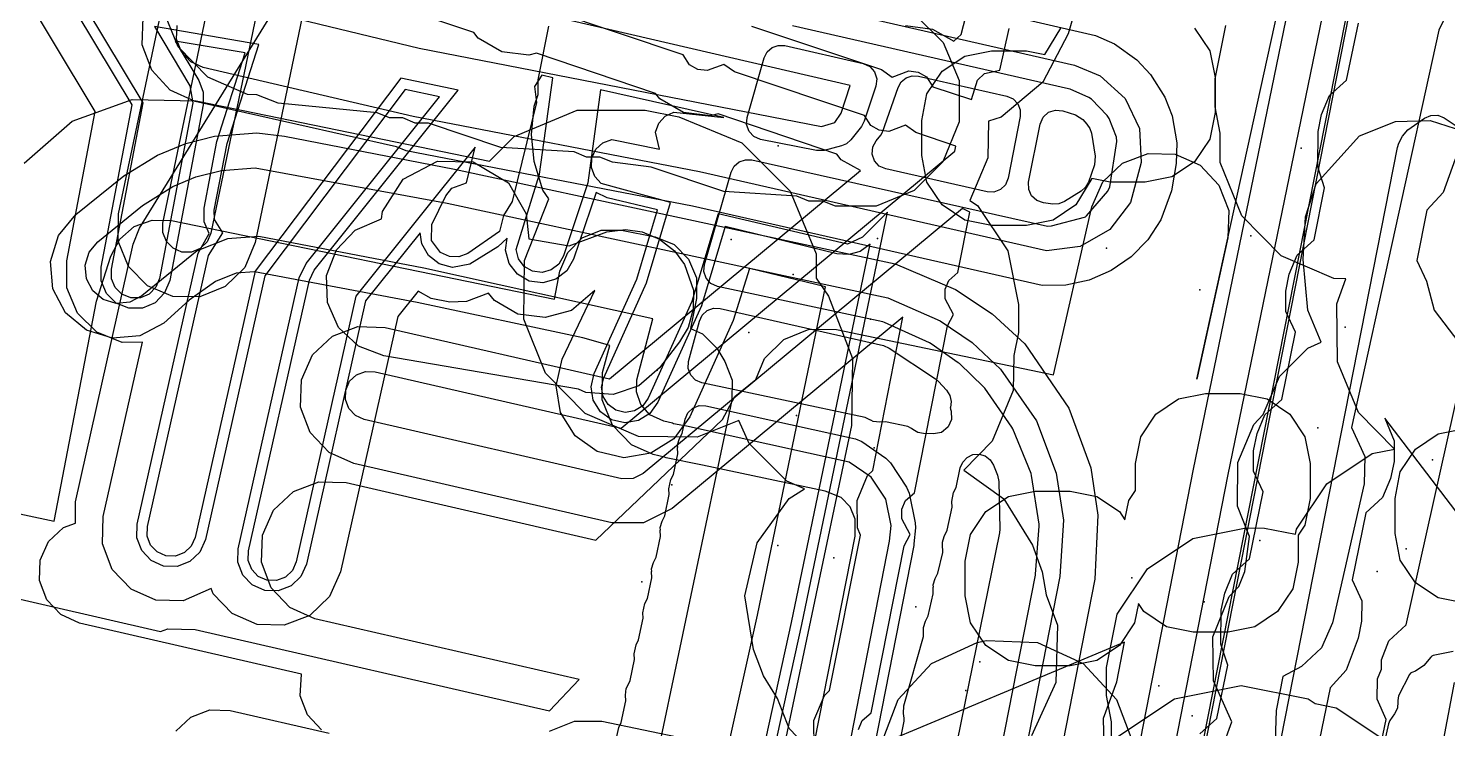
# Model space of a CAD drawing. Header units: metres. Extents: x 3158 to 3711, y 9867 to 11440.
# Drawn here: x 3332.65 to 3373.27, y 10753.62 to 10773.66 of the extents above; entities that cross this region are included whole.
import ezdxf

# ---------------------------------------------------------------- set-up
doc = ezdxf.new("R2010")
doc.units = ezdxf.units.M
for name, color, linetype in [('AI_GREENING_EXCLUSIONS', 1, 'Continuous'), ('AI_GREENING_LAWN', 82, 'Continuous'), ('AI_GREENING_REJECTED', 6, 'Continuous')]:
    doc.layers.add(name, color=color, linetype=linetype)

msp = doc.modelspace()

# ---------------------------------------------------------------- linework, layer by layer
at = {"layer": 'AI_GREENING_EXCLUSIONS'}
for points in [[(3378.66, 10815.818), (3363.198, 10737.231)], [(3367.677, 10735.514), (3371.516, 10753.877), (3371.26, 10754.459), (3371.266, 10755.044), (3371.385, 10755.325), (3371.38, 10755.588), (3371.593, 10756.133), (3372.084, 10756.592), (3377.382, 10780.301)], [(3345.667, 10777.509), (3363.2, 10773.463), (3363.743, 10773.218), (3364.379, 10772.763), (3364.772, 10772.344), (3365.178, 10771.698), (3365.386, 10771.162), (3365.52, 10770.391), (3365.505, 10769.796), (3365.368, 10769.014), (3365.061, 10768.186), (3364.69, 10767.614), (3364.214, 10767.123), (3363.647, 10766.732), (3363.017, 10766.46), (3362.35, 10766.317), (3361.666, 10766.307), (3351.664, 10768.578), (3343.47, 10770.158), (3343.184, 10770.276), (3337.426, 10771.574), (3336.715, 10771.897), (3336.183, 10772.468), (3335.909, 10773.198), (3335.936, 10773.978)], [(3340.683, 10774.921), (3339.148, 10767.54), (3338.843, 10766.822), (3338.286, 10766.275), (3337.563, 10765.983), (3336.783, 10765.99), (3336.064, 10766.294), (3335.517, 10766.851), (3335.225, 10767.575), (3335.232, 10768.355), (3336.94, 10776.452)], [(3345.417, 10776.54), (3362.599, 10772.615), (3363.331, 10772.307), (3364.042, 10771.66), (3364.453, 10770.801), (3364.505, 10769.821), (3364.193, 10768.682), (3363.601, 10767.912), (3362.753, 10767.424), (3361.791, 10767.299), (3351.859, 10769.559), (3343.665, 10771.139), (3337.654, 10772.548), (3337.299, 10772.709), (3337.033, 10772.994), (3336.896, 10773.36), (3336.909, 10773.75)], [(3353.041, 10750.055), (3354.496, 10756.658), (3356.744, 10767.484), (3356.457, 10767.28), (3356.131, 10767.189), (3355.793, 10767.213), (3352.6, 10767.993), (3351.916, 10765.719), (3350.669, 10762.96), (3350.442, 10762.642), (3350.111, 10762.436), (3349.726, 10762.372), (3349.346, 10762.46), (3349.028, 10762.687), (3348.822, 10763.019), (3348.758, 10763.404), (3348.846, 10763.784), (3350.066, 10766.481), (3350.655, 10768.468), (3349.223, 10768.818), (3348.9, 10768.968), (3348.254, 10767.059), (3348.06, 10766.721), (3347.75, 10766.483), (3347.374, 10766.381), (3346.987, 10766.432), (3346.649, 10766.627), (3346.411, 10766.936), (3346.309, 10767.313), (3346.354, 10767.657), (3346.093, 10767.411), (3345.285, 10766.913), (3344.788, 10766.82), (3344.411, 10766.923), (3344.103, 10767.162), (3343.91, 10767.501), (3343.866, 10767.811), (3342.305, 10765.862), (3340.611, 10758.331), (3340.453, 10757.974), (3340.17, 10757.705), (3339.806, 10757.565), (3339.416, 10757.575), (3339.059, 10757.733), (3338.79, 10758.015), (3338.65, 10758.38), (3338.66, 10758.77), (3340.405, 10766.526), (3340.6, 10766.931), (3344.419, 10771.702), (3343.436, 10771.911), (3339.418, 10766.582), (3337.719, 10759.029), (3337.561, 10758.672), (3337.278, 10758.403), (3336.914, 10758.263), (3336.524, 10758.273), (3336.167, 10758.431), (3335.898, 10758.714), (3335.758, 10759.078), (3335.768, 10759.468), (3337.514, 10767.231), (3337.826, 10767.792), (3337.682, 10768.131), (3337.679, 10768.521), (3338.043, 10770.429), (3338.855, 10772.963), (3336.856, 10773.303), (3337.532, 10772.176), (3337.659, 10771.837), (3337.656, 10771.475), (3336.697, 10766.452), (3336.55, 10766.09), (3336.277, 10765.812), (3335.917, 10765.66), (3335.527, 10765.657), (3335.166, 10765.803), (3334.888, 10766.077), (3334.735, 10766.437), (3334.732, 10766.827), (3335.62, 10771.475), (3332.953, 10775.926)], [(3341.043, 10753.585), (3340.641, 10754.011), (3340.434, 10754.558), (3340.468, 10755.181), (3334.118, 10756.642), (3333.584, 10756.882), (3333.182, 10757.308), (3332.975, 10757.855), (3332.992, 10758.44), (3333.232, 10758.974), (3333.658, 10759.375), (3334, 10759.505), (3334.005, 10760.111), (3335.647, 10767.485), (3335.834, 10767.947), (3340.793, 10775.989)], [(3353.273, 10749.704), (3354.789, 10756.596), (3357.246, 10768.402), (3356.523, 10767.687), (3356.1, 10767.488), (3352.394, 10768.352), (3351.643, 10765.843), (3350.395, 10763.083), (3350.237, 10762.861), (3350.005, 10762.717), (3349.735, 10762.672), (3349.469, 10762.734), (3349.247, 10762.893), (3349.103, 10763.125), (3349.058, 10763.394), (3349.12, 10763.66), (3350.347, 10766.376), (3351.032, 10768.684), (3349.046, 10769.224), (3348.862, 10769.426), (3348.768, 10769.682), (3348.78, 10769.955), (3348.895, 10770.203), (3349.097, 10770.387), (3349.353, 10770.481), (3350.714, 10770.203), (3350.601, 10770.693), (3350.694, 10770.949), (3350.878, 10771.151), (3351.126, 10771.267), (3352.556, 10771.115), (3349.026, 10771.909), (3348.662, 10769.239), (3347.97, 10767.155), (3347.834, 10766.918), (3347.617, 10766.752), (3347.354, 10766.681), (3347.083, 10766.716), (3346.846, 10766.852), (3346.68, 10767.069), (3346.609, 10767.333), (3347.284, 10769.495), (3347.659, 10772.251), (3347.351, 10772.323), (3347.142, 10772.005), (3347.199, 10771.542), (3346.503, 10768.713), (3346.251, 10768.31), (3346.133, 10767.852), (3345.23, 10767.224), (3344.974, 10767.127), (3344.701, 10767.135), (3344.452, 10767.247), (3344.194, 10767.596), (3344.199, 10768.054), (3344.603, 10768.874), (3344.771, 10769.09), (3345.193, 10769.248), (3345.442, 10770.26), (3342.028, 10765.995), (3340.318, 10758.396), (3340.208, 10758.147), (3340.01, 10757.959), (3339.755, 10757.86), (3339.482, 10757.867), (3339.232, 10757.978), (3339.044, 10758.176), (3338.946, 10758.431), (3338.953, 10758.704), (3340.698, 10766.46), (3340.834, 10766.744), (3344.957, 10771.895), (3343.311, 10772.244), (3339.139, 10766.711), (3337.426, 10759.095), (3337.315, 10758.845), (3337.117, 10758.657), (3336.863, 10758.559), (3336.59, 10758.566), (3336.34, 10758.676), (3336.152, 10758.874), (3336.053, 10759.129), (3336.06, 10759.402), (3337.807, 10767.165), (3338.215, 10767.81), (3337.976, 10768.192), (3337.974, 10768.465), (3338.338, 10770.373), (3339.247, 10773.201), (3336.261, 10773.714), (3337.274, 10772.022), (3337.362, 10771.531), (3336.402, 10766.508), (3336.3, 10766.255), (3336.108, 10766.06), (3335.857, 10765.954), (3335.583, 10765.952), (3335.33, 10766.054), (3335.136, 10766.246), (3335.029, 10766.497), (3335.027, 10766.77), (3335.936, 10771.532), (3333.211, 10776.08)], [(3339.48, 10775.519), (3337.875, 10767.805), (3337.768, 10767.554), (3337.574, 10767.362), (3337.32, 10767.26), (3337.047, 10767.262), (3336.796, 10767.369), (3336.604, 10767.564), (3336.502, 10767.817), (3336.505, 10768.09), (3338.115, 10775.833)], [(3352.261, 10751.196), (3353.517, 10756.866), (3355.463, 10766.264), (3353.288, 10766.795), (3352.827, 10765.307), (3351.58, 10762.548), (3351.126, 10761.913), (3350.464, 10761.5), (3349.694, 10761.373), (3348.934, 10761.549), (3348.299, 10762.003), (3347.886, 10762.666), (3347.759, 10763.435), (3347.935, 10764.196), (3348.868, 10766.158), (3348.194, 10765.586), (3347.44, 10765.384), (3346.666, 10765.485), (3345.99, 10765.874), (3345.826, 10766.087), (3345.19, 10765.845), (3344.717, 10765.823), (3344.183, 10765.935), (3343.808, 10766.139), (3343.23, 10765.417), (3341.587, 10758.111), (3341.27, 10757.398), (3340.705, 10756.86), (3339.977, 10756.579), (3339.197, 10756.599), (3338.483, 10756.915), (3337.945, 10757.481), (3337.888, 10757.63), (3337.084, 10757.278), (3336.304, 10757.297), (3335.591, 10757.614), (3335.053, 10758.179), (3334.773, 10758.907), (3334.792, 10759.688), (3335.915, 10764.679), (3335.34, 10764.675), (3334.616, 10764.968), (3334.06, 10765.515), (3333.756, 10766.234), (3333.75, 10767.014), (3334.566, 10771.289), (3332.096, 10775.412)], [(3373.047, 10720.147), (3363.82, 10721.301), (3363.011, 10721.499), (3362.251, 10721.827), (3361.554, 10722.276), (3360.889, 10722.899), (3360.439, 10723.481), (3360.057, 10724.203), (3359.492, 10724.763), (3359.198, 10725.48), (3359.199, 10726.254), (3366, 10761.048), (3368.913, 10775.19)], [(3373.847, 10721.116), (3373.17, 10721.14), (3363.536, 10722.382), (3362.913, 10722.611), (3362.338, 10722.94), (3361.68, 10723.511), (3361.23, 10724.093), (3360.824, 10724.943), (3360.598, 10725.039), (3360.326, 10725.315), (3360.179, 10725.673), (3360.18, 10726.06), (3366.979, 10760.846), (3369.893, 10774.994)], [(3329.878, 10757.909), (3336.436, 10756.4), (3336.647, 10756.48), (3337.427, 10756.457), (3347.564, 10754.125), (3348.419, 10755.022), (3340.851, 10756.763), (3340.14, 10757.083), (3339.605, 10757.651), (3339.328, 10758.38), (3339.351, 10759.16), (3339.671, 10759.872), (3340.239, 10760.407), (3340.968, 10760.684), (3341.748, 10760.661), (3348.892, 10759.017), (3352.52, 10762.466), (3352.875, 10763.128), (3353.469, 10763.614), (3353.722, 10764.21), (3354.279, 10764.758), (3355.004, 10765.05), (3355.785, 10765.042), (3361.994, 10763.743), (3363.086, 10768.556), (3363.403, 10769.269), (3363.97, 10769.806), (3364.698, 10770.085), (3365.478, 10770.064), (3366.191, 10769.747), (3366.728, 10769.18), (3367.007, 10768.452), (3366.986, 10767.671), (3366.098, 10763.625), (3368.514, 10774.612)], [(3338.111, 10774.495), (3343.834, 10773.1), (3355.355, 10770.852), (3355.739, 10770.971), (3355.914, 10771.233), (3356.178, 10772.026), (3345.28, 10774.572)], [(3355.14, 10753.067), (3355.138, 10753.847), (3355.435, 10754.569), (3355.579, 10754.713), (3356.466, 10759.16), (3356.379, 10759.368), (3356.377, 10760.148), (3356.674, 10760.869), (3356.818, 10761.013), (3357.68, 10765.401), (3351.077, 10759.918), (3350.262, 10759.511), (3349.351, 10759.508), (3341.969, 10761.206), (3341.258, 10761.526), (3340.722, 10762.094), (3340.445, 10762.823), (3340.469, 10763.603), (3340.789, 10764.315), (3341.357, 10764.85), (3342.086, 10765.127), (3342.866, 10765.104), (3349.283, 10763.628), (3356.465, 10769.592), (3355.916, 10769.906), (3355.792, 10770.066), (3352.391, 10771.217), (3352.174, 10771.158), (3351.399, 10771.257), (3350.722, 10771.644), (3350.598, 10771.804), (3347.197, 10772.956), (3346.98, 10772.896), (3346.205, 10772.995), (3345.528, 10773.382), (3345.404, 10773.543), (3342.003, 10774.694)], [(3362.721, 10774.57), (3362.41, 10773.505), (3361.688, 10772.121), (3360.491, 10771.119), (3360.136, 10771.007), (3360.11, 10769.955), (3359.6, 10768.735), (3359.816, 10768.59), (3360.684, 10767.293), (3360.988, 10765.762), (3360.988, 10764.956), (3360.857, 10764.297), (3360.841, 10763.295), (3360.237, 10761.85), (3359.423, 10761.015), (3360.567, 10760.193), (3361.39, 10758.867), (3361.673, 10758.112), (3361.781, 10757.449), (3362.106, 10756.583), (3362.059, 10754.94), (3361.364, 10753.412)], [(3373.385, 10774.372), (3373.025, 10773.615), (3370.524, 10762.243), (3370.905, 10761.408), (3370.884, 10760.627), (3369.98, 10756.647), (3369.662, 10755.934), (3369.096, 10755.397), (3368.554, 10755.115), (3368.363, 10754.134), (3368.326, 10752.971), (3367.989, 10752.206), (3366.453, 10744.291), (3366.416, 10743.127), (3366.079, 10742.363), (3365.241, 10738.044), (3371.768, 10736.642), (3372.345, 10736.871), (3373.126, 10736.859), (3374.111, 10736.476)], [(3358.01, 10774.084), (3358.838, 10773.256), (3359.289, 10772.169), (3359.289, 10770.994), (3358.829, 10769.849), (3358.001, 10769.021), (3356.92, 10768.572), (3355.749, 10768.572), (3355.391, 10768.716), (3354.991, 10768.719), (3354.649, 10768.862), (3352.555, 10768.993), (3350.481, 10769.69), (3349.367, 10769.836), (3349.01, 10769.982), (3348.631, 10769.982), (3348.274, 10770.128), (3346.179, 10770.259), (3344.105, 10770.956), (3343.727, 10770.956), (3343.37, 10771.103), (3342.991, 10771.103), (3342.634, 10771.249), (3339.804, 10771.526), (3339.19, 10771.761), (3338.926, 10771.775), (3337.787, 10772.266), (3336.94, 10773.132), (3336.473, 10774.283)], [(3356.414, 10753.596), (3356.518, 10753.849), (3356.777, 10754.07), (3357.717, 10758.85), (3357.892, 10759.174), (3357.653, 10759.624), (3357.653, 10759.897), (3357.757, 10760.15), (3358.016, 10760.371), (3358.956, 10765.151), (3359.131, 10765.474), (3358.892, 10765.925), (3358.892, 10766.198), (3358.996, 10766.45), (3359.255, 10766.672), (3359.596, 10768.408), (3359.387, 10768.508), (3350.247, 10760.918), (3349.961, 10760.776), (3349.642, 10760.774), (3342.261, 10762.473), (3342.012, 10762.585), (3341.824, 10762.783), (3341.727, 10763.039), (3341.736, 10763.312), (3341.848, 10763.561), (3342.046, 10763.748), (3342.302, 10763.845), (3342.575, 10763.837), (3349.619, 10762.216), (3359.173, 10770.15), (3359.198, 10770.297), (3358.053, 10770.681), (3357.754, 10770.895), (3357.277, 10770.717), (3357.006, 10770.751), (3356.769, 10770.887), (3356.583, 10771.172), (3352.859, 10772.419), (3352.56, 10772.633), (3352.083, 10772.455), (3351.812, 10772.49), (3351.575, 10772.625), (3351.389, 10772.911), (3347.665, 10774.157)], [(3357.759, 10773.745), (3358.534, 10773.646), (3359.139, 10773.3), (3359.354, 10773.486), (3359.482, 10774.005)], [(3355.565, 10752.438), (3354.43, 10753.623), (3354.092, 10754.48), (3353.69, 10755.129), (3353.408, 10755.88), (3353.156, 10757.421), (3353.512, 10758.94), (3353.512, 10758.94), (3354.423, 10760.207), (3354.862, 10760.479), (3354.358, 10760.706), (3353.278, 10761.786), (3352.989, 10762.438), (3351.797, 10761.96), (3350.116, 10761.98), (3348.592, 10762.638), (3347.458, 10763.798), (3346.834, 10765.339), (3346.854, 10767.02), (3347.547, 10768.785), (3347.379, 10769.036), (3347.127, 10769.856), (3347.053, 10770.627), (3347.127, 10771.439), (3347.248, 10771.768), (3347.248, 10772.194), (3347.552, 10773.725)], [(3353.35, 10773.73), (3357.074, 10772.484), (3357.373, 10772.27), (3357.85, 10772.448), (3358.121, 10772.413), (3358.358, 10772.278), (3358.544, 10771.992), (3359.643, 10771.625), (3359.821, 10772.187), (3360.018, 10772.376), (3360.461, 10772.472), (3360.726, 10773.666)], [(3366.03, 10773.675), (3366.464, 10773.026), (3366.616, 10772.261), (3366.616, 10771.261), (3366.464, 10770.496), (3366.03, 10769.847), (3365.381, 10769.413), (3364.616, 10769.261), (3363.616, 10769.261), (3363.089, 10769.366), (3362.634, 10768.611), (3361.985, 10768.177), (3361.22, 10768.025), (3360.22, 10768.025), (3359.455, 10768.177), (3358.806, 10768.611), (3358.372, 10769.26), (3358.22, 10770.025), (3358.22, 10771.025), (3358.372, 10771.79), (3358.806, 10772.439), (3359.455, 10772.873), (3360.22, 10773.025), (3361.22, 10773.025), (3361.747, 10772.92), (3362.202, 10773.675)], [(3363.658, 10752.972), (3363.658, 10753.815), (3363.509, 10754.565), (3363.509, 10755.367), (3363.813, 10756.897), (3364.68, 10758.195), (3365.978, 10759.062), (3367.509, 10759.367), (3368.031, 10759.362), (3368.921, 10759.185), (3368.949, 10759.327), (3369.816, 10760.625), (3371.114, 10761.492), (3371.756, 10761.62), (3370.724, 10762.672), (3370.12, 10764.117), (3370.104, 10765.778), (3370.356, 10766.493), (3370.019, 10766.509), (3368.511, 10767.156), (3367.387, 10768.3), (3366.767, 10769.822), (3366.767, 10770.665), (3366.618, 10771.415), (3366.618, 10772.217), (3366.923, 10773.748)], [(3366.186, 10753.469), (3366.669, 10753.908), (3366.981, 10755.434), (3366.785, 10756.039), (3366.793, 10757.008), (3366.893, 10757.498), (3367.12, 10758.037), (3367.603, 10758.476), (3367.991, 10760.394), (3367.718, 10760.988), (3367.719, 10761.573), (3367.819, 10762.063), (3368.044, 10762.603), (3368.527, 10763.043), (3368.916, 10764.964), (3368.642, 10765.558), (3368.644, 10766.143), (3368.743, 10766.633), (3368.969, 10767.173), (3369.452, 10767.613), (3369.753, 10769.099), (3369.555, 10769.704), (3369.569, 10770.713), (3369.668, 10771.203), (3369.894, 10771.743), (3370.376, 10772.183), (3370.722, 10773.815)], [(3332.532, 10769.81), (3333.91, 10771.006), (3335.626, 10771.629), (3337.451, 10771.594), (3345.85, 10769.867), (3346.556, 10770.574), (3348.358, 10771.322), (3350.309, 10771.324), (3351.273, 10771.133), (3353.075, 10770.387), (3354.456, 10769.009), (3355.204, 10767.207), (3355.204, 10766.51), (3355.55, 10765.997), (3356.243, 10764.213), (3356.215, 10762.299), (3353.79, 10750.772)], [(3347.564, 10753.542), (3348.287, 10753.835), (3349.068, 10753.829), (3355.032, 10752.596), (3356.312, 10759.127), (3356.32, 10759.617), (3356.176, 10759.964), (3355.914, 10760.232), (3355.459, 10760.416), (3351.945, 10761.162), (3350.91, 10761.371), (3350.857, 10761.393), (3350.533, 10761.462), (3349.914, 10761.746), (3349.369, 10762.305), (3349.079, 10763.03), (3349.089, 10763.81), (3349.293, 10764.59), (3348.524, 10764.806), (3343.779, 10765.819), (3339.127, 10766.692), (3338.602, 10766.662), (3338.007, 10766.421), (3337.255, 10765.88), (3336.531, 10765.228), (3335.841, 10764.864), (3335.064, 10764.792), (3334.318, 10765.023), (3333.718, 10765.522), (3333.354, 10766.212), (3333.282, 10766.989), (3333.513, 10767.734), (3334.011, 10768.335), (3335.389, 10769.448), (3336.344, 10770.038), (3337.157, 10770.374), (3337.976, 10770.58), (3339.19, 10770.672), (3339.979, 10770.582), (3344.849, 10769.635), (3357.459, 10766.927), (3359.187, 10766.193), (3360.237, 10765.493), (3361.168, 10764.632), (3362.433, 10762.796), (3363.059, 10761.086), (3363.265, 10759.734), (3363.173, 10757.895), (3360.427, 10743.87)], [(3366.822, 10753.053), (3367.099, 10753.809), (3366.568, 10754.988), (3366.554, 10756.246), (3367.021, 10757.399), (3367.294, 10757.69), (3367.471, 10758.113), (3367.604, 10759.121), (3367.258, 10759.984), (3367.272, 10761.241), (3367.725, 10762.325), (3367.997, 10762.616), (3368.465, 10763.698), (3369.275, 10764.508), (3369.651, 10764.68), (3369.268, 10765.594), (3369.135, 10767.048), (3369.204, 10768.27), (3369.514, 10769.217), (3370.753, 10770.59), (3371.782, 10770.997), (3372.777, 10771.024), (3373.725, 10770.723)], [(3373.489, 10769.919), (3373.143, 10768.966), (3372.683, 10768.458), (3372.392, 10767.018), (3372.666, 10766.425), (3372.89, 10765.597), (3380.392, 10755.771)], [(3355.819, 10751.412), (3357.303, 10758.984), (3357.345, 10759.434), (3357.192, 10760.183), (3356.776, 10760.813), (3356.146, 10761.247), (3351.489, 10762.274), (3351.116, 10762.349), (3351.085, 10762.363), (3350.838, 10762.417), (3350.439, 10762.601), (3350.181, 10762.893), (3350.054, 10763.263), (3350.067, 10763.603), (3350.529, 10765.347), (3343.97, 10766.801), (3339.245, 10767.703), (3338.356, 10767.641), (3337.484, 10767.296), (3335.901, 10766.005), (3335.556, 10765.823), (3335.167, 10765.787), (3334.795, 10765.902), (3334.494, 10766.152), (3334.312, 10766.497), (3334.276, 10766.885), (3334.392, 10767.258), (3334.641, 10767.558), (3335.923, 10768.598), (3336.784, 10769.14), (3337.442, 10769.416), (3338.179, 10769.601), (3339.146, 10769.672), (3344.639, 10768.657), (3357.249, 10765.95), (3358.752, 10765.292), (3359.666, 10764.672), (3360.475, 10763.911), (3361.504, 10762.426), (3362.071, 10760.936), (3362.277, 10759.584), (3362.176, 10757.973), (3359.446, 10744.063)], [(3329.271, 10760.432), (3333.394, 10759.562), (3334.606, 10765.853), (3335.013, 10767.147), (3335.27, 10767.63), (3335.684, 10767.989), (3336.199, 10768.176), (3336.746, 10768.165), (3347.707, 10765.913), (3347.866, 10766.711), (3348.089, 10767.251), (3348.503, 10767.666), (3349.043, 10767.89), (3349.629, 10767.89), (3350.592, 10767.699), (3351.133, 10767.476), (3351.547, 10767.062), (3351.771, 10766.522), (3351.772, 10765.936), (3351.6, 10765.071), (3351.947, 10764.925), (3352.358, 10764.508), (3352.59, 10764.129), (3352.798, 10763.593), (3352.79, 10763.019), (3350.365, 10751.493)], [(3378.343, 10753.51), (3371.478, 10762.502), (3371.741, 10761.855), (3371.739, 10761.27), (3371.64, 10760.78), (3371.414, 10760.24), (3370.932, 10759.8), (3370.542, 10757.876), (3370.815, 10757.282), (3370.812, 10756.696), (3370.712, 10756.206), (3370.371, 10755.294), (3369.911, 10754.786), (3369.609, 10753.307)], [(3363.445, 10753.092), (3363.42, 10753.923), (3363.806, 10754.954), (3364.027, 10756.093), (3348.967, 10749.798)], [(3357.035, 10753.098), (3357.543, 10754.453), (3358.502, 10755.484), (3359.807, 10756.087), (3360.078, 10756.142), (3361.537, 10756.087), (3362.842, 10755.484), (3363.801, 10754.453), (3364.309, 10753.098)], [(3363.831, 10753.389), (3365.453, 10754.472), (3365.453, 10754.472), (3367.366, 10754.853), (3369.28, 10754.472), (3369.479, 10754.339), (3370.082, 10754.219), (3371.704, 10753.136)], [(3372.984, 10752.375), (3373.469, 10754.94)], [(3336.874, 10753.546), (3337.3, 10753.947), (3337.847, 10754.155), (3338.432, 10754.137), (3341.264, 10753.486)]]:
    msp.add_lwpolyline(points, dxfattribs=at)
for points in [[(3346.897, 10768.355), (3346.973, 10767.64), (3348.135, 10767.443), (3349.205, 10767.845), (3349.741, 10767.907), (3350.222, 10767.839), (3350.72, 10767.629), (3351.143, 10767.294), (3351.435, 10766.905), (3351.685, 10766.166), (3351.681, 10765.625), (3351.534, 10765.106), (3351.286, 10764.688), (3350.716, 10763.948), (3350.129, 10763.434), (3349.389, 10763.184), (3348.611, 10763.237), (3348.401, 10763.341), (3342.826, 10764.287), (3342.097, 10764.565), (3341.53, 10765.101), (3341.211, 10765.813), (3341.189, 10766.593), (3341.467, 10767.322), (3342.003, 10767.889), (3342.764, 10768.21), (3342.791, 10768.426), (3343.384, 10769.351), (3344.358, 10769.861), (3345.382, 10769.843), (3346.39, 10769.245), (3346.897, 10768.355)], [(3363.881, 10759.83), (3364.036, 10759.599), (3364.145, 10760.149), (3364.339, 10760.439), (3364.339, 10761.209), (3364.491, 10761.974), (3364.925, 10762.623), (3365.574, 10763.057), (3366.339, 10763.209), (3367.339, 10763.209), (3368.104, 10763.057), (3368.753, 10762.623), (3369.187, 10761.974), (3369.339, 10761.209), (3369.339, 10760.209), (3369.187, 10759.444), (3368.993, 10759.154), (3368.993, 10758.384), (3368.841, 10757.619), (3368.407, 10756.97), (3367.758, 10756.536), (3366.993, 10756.384), (3365.993, 10756.384), (3365.228, 10756.536), (3364.579, 10756.97), (3364.424, 10757.201), (3364.315, 10756.651), (3363.881, 10756.002), (3363.232, 10755.568), (3362.467, 10755.416), (3361.467, 10755.416), (3360.702, 10755.568), (3360.053, 10756.002), (3359.619, 10756.651), (3359.467, 10757.416), (3359.467, 10758.416), (3359.619, 10759.181), (3360.053, 10759.83), (3360.702, 10760.264), (3361.467, 10760.416), (3362.467, 10760.416), (3363.232, 10760.264), (3363.881, 10759.83)], [(3376.182, 10761.623), (3376.616, 10760.974), (3376.768, 10760.209), (3376.768, 10759.209), (3376.616, 10758.444), (3376.182, 10757.795), (3375.533, 10757.361), (3374.768, 10757.209), (3373.768, 10757.209), (3373.003, 10757.361), (3372.354, 10757.795), (3371.92, 10758.444), (3371.768, 10759.209), (3371.768, 10760.209), (3371.92, 10760.974), (3372.354, 10761.623), (3373.003, 10762.057), (3373.768, 10762.209), (3374.768, 10762.209), (3375.533, 10762.057), (3376.182, 10761.623)]]:
    msp.add_lwpolyline(points, close=True, dxfattribs=at)
at = {"layer": 'AI_GREENING_LAWN'}
for points in [[(3379.667, 10821.117), (3360.871, 10725.885), (3360.871, 10725.839), (3360.889, 10725.796), (3360.991, 10725.642), (3361.022, 10725.61), (3361.062, 10725.592), (3361.145, 10725.571), (3361.357, 10725.46), (3361.494, 10725.263), (3361.75, 10724.586), (3361.786, 10724.522), (3362.226, 10723.952), (3362.295, 10723.891), (3363.611, 10723.1), (3363.708, 10723.067), (3373.847, 10721.823)], [(3358.764, 10744.228), (3361.475, 10758.009), (3361.479, 10758.038), (3361.586, 10759.415), (3361.583, 10759.473), (3361.365, 10760.868), (3361.35, 10760.923), (3360.832, 10762.201), (3360.805, 10762.25), (3360.024, 10763.366), (3359.993, 10763.402), (3359.3, 10764.069), (3359.269, 10764.095), (3358.488, 10764.638), (3358.448, 10764.66), (3357.154, 10765.247), (3357.104, 10765.263), (3352.375, 10766.28), (3352.188, 10766.363), (3352.05, 10766.513), (3351.984, 10766.706), (3352, 10766.909), (3352.772, 10769.549), (3352.858, 10769.716), (3352.998, 10769.84), (3353.174, 10769.903), (3353.361, 10769.897), (3361.819, 10768.006), (3361.936, 10768.009), (3362.878, 10768.258), (3362.911, 10768.272), (3362.938, 10768.295), (3363.551, 10769.002), (3363.609, 10769.125), (3363.806, 10770.427), (3363.792, 10770.552), (3363.585, 10771.088), (3363.531, 10771.172), (3363.077, 10771.635), (3363, 10771.688), (3362.467, 10771.923), (3362.422, 10771.938), (3354.52, 10773.737)], [(3367.933, 10750.418), (3371.835, 10770.25), (3371.881, 10770.383), (3371.982, 10770.579), (3372.137, 10770.757), (3372.612, 10771.094), (3372.795, 10771.174), (3372.994, 10771.177), (3373.179, 10771.102), (3374.178, 10770.435)], [(3349.493, 10753.392), (3349.548, 10753.654), (3349.622, 10753.796), (3349.752, 10754.413), (3349.741, 10754.579), (3349.765, 10754.767), (3349.802, 10754.834), (3349.797, 10754.837), (3349.877, 10755.001), (3350, 10755.596), (3349.99, 10755.756), (3350.045, 10756.018), (3350.119, 10756.161), (3350.249, 10756.778), (3350.249, 10756.778), (3350.239, 10756.938), (3350.294, 10757.201), (3350.368, 10757.343), (3350.494, 10757.937), (3350.487, 10758.12), (3350.494, 10758.12), (3350.487, 10758.196), (3350.541, 10758.378), (3350.617, 10758.525), (3350.743, 10759.119), (3350.736, 10759.302), (3350.742, 10759.302), (3350.735, 10759.378), (3350.789, 10759.56), (3350.865, 10759.708), (3350.995, 10760.325), (3350.985, 10760.485), (3351.04, 10760.747), (3351.114, 10760.89), (3351.24, 10761.484), (3351.233, 10761.666), (3351.24, 10761.667), (3351.233, 10761.743), (3351.287, 10761.925), (3351.363, 10762.072), (3351.449, 10762.477), (3351.527, 10762.657), (3351.667, 10762.793), (3351.85, 10762.865), (3352.046, 10762.861), (3356.329, 10761.914), (3356.505, 10761.837), (3357.198, 10761.36), (3357.332, 10761.224), (3357.788, 10760.534), (3357.861, 10760.358), (3358.034, 10759.51), (3358.042, 10759.364), (3357.999, 10758.908), (3357.991, 10758.859), (3356.468, 10751.08)], [(3354.673, 10738.678), (3357.72, 10753.832), (3357.722, 10753.921), (3357.7, 10754.053), (3357.713, 10754.268), (3358.27, 10756.254), (3358.27, 10756.453), (3358.276, 10756.453), (3358.271, 10756.518), (3358.328, 10756.7), (3358.407, 10756.845), (3358.553, 10757.481), (3358.549, 10757.664), (3358.556, 10757.664), (3358.55, 10757.74), (3358.607, 10757.921), (3358.686, 10758.067), (3358.823, 10758.659), (3358.824, 10758.765), (3358.819, 10758.789), (3358.813, 10758.959), (3358.863, 10759.12), (3358.954, 10759.297), (3359.092, 10759.959), (3359.081, 10760.12), (3359.135, 10760.382), (3359.209, 10760.524), (3359.325, 10761.083), (3359.394, 10761.251), (3359.519, 10761.384), (3359.683, 10761.463), (3359.864, 10761.478), (3360.039, 10761.427), (3360.184, 10761.318), (3360.28, 10761.163), (3360.395, 10760.872), (3360.429, 10760.698), (3360.453, 10759.33), (3360.443, 10759.221), (3354.809, 10731.511)], [(3373.433, 10755.828), (3372.862, 10755.71), (3372.824, 10755.695), (3372.793, 10755.668), (3372.591, 10755.423), (3372.359, 10755.264), (3372.254, 10755.23), (3372.213, 10755.207), (3372.185, 10755.171), (3371.87, 10754.561), (3371.844, 10754.422), (3371.848, 10754.389), (3371.835, 10754.209), (3371.758, 10754.045), (3371.618, 10753.848), (3371.579, 10753.76), (3371.463, 10753.253)]]:
    msp.add_lwpolyline(points, dxfattribs=at)
for points in [[(3355.209, 10770.167), (3353.607, 10770.486), (3353.419, 10770.566), (3353.278, 10770.716), (3353.209, 10770.909), (3353.224, 10771.113), (3353.711, 10772.821), (3353.796, 10772.989), (3353.937, 10773.114), (3354.115, 10773.178), (3354.303, 10773.171), (3356.549, 10772.66), (3356.737, 10772.573), (3356.873, 10772.417), (3356.935, 10772.22), (3356.912, 10772.014), (3356.576, 10771.006), (3356.494, 10770.854), (3356.192, 10770.473), (3356.072, 10770.364), (3355.923, 10770.299), (3355.429, 10770.173), (3355.209, 10770.167)], [(3360.475, 10769.051), (3360.29, 10768.978), (3360.091, 10768.983), (3357.191, 10769.641), (3357.006, 10769.725), (3356.87, 10769.876), (3356.805, 10770.068), (3356.822, 10770.271), (3356.918, 10770.45), (3357.054, 10770.612), (3357.098, 10770.69), (3357.543, 10771.976), (3357.633, 10772.134), (3357.773, 10772.25), (3357.945, 10772.308), (3358.127, 10772.3), (3360.66, 10771.723), (3360.836, 10771.646), (3360.969, 10771.508), (3361.04, 10771.331), (3361.04, 10771.139), (3360.693, 10769.374), (3360.616, 10769.19), (3360.475, 10769.051)], [(3362.621, 10771.186), (3362.829, 10771.053), (3362.95, 10770.924), (3363.034, 10770.803), (3363.079, 10770.663), (3363.186, 10770.008), (3363.165, 10769.762), (3362.991, 10769.263), (3362.91, 10769.116), (3362.785, 10769.004), (3362.309, 10768.705), (3362.15, 10768.64), (3361.978, 10768.632), (3361.708, 10768.667), (3361.516, 10768.734), (3361.366, 10768.871), (3361.284, 10769.057), (3361.282, 10769.26), (3361.61, 10770.927), (3361.693, 10771.12), (3361.848, 10771.262), (3362.047, 10771.328), (3362.256, 10771.306), (3362.621, 10771.186)], [(3358.704, 10763.556), (3358.933, 10763.305), (3359.027, 10763.158), (3359.064, 10762.988), (3359.041, 10762.816), (3359.04, 10762.812), (3359.044, 10762.765), (3359.061, 10762.706), (3359.074, 10762.47), (3358.976, 10762.255), (3358.968, 10762.245), (3358.786, 10762.1), (3358.558, 10762.054), (3358.274, 10762.063), (3358.112, 10762.096), (3357.969, 10762.181), (3357.932, 10762.212), (3357.824, 10762.265), (3357.184, 10762.398), (3357.019, 10762.388), (3356.832, 10762.412), (3356.763, 10762.45), (3356.76, 10762.445), (3356.598, 10762.523), (3351.931, 10763.514), (3351.746, 10763.595), (3351.609, 10763.742), (3351.54, 10763.931), (3351.551, 10764.132), (3351.857, 10765.285), (3351.941, 10765.457), (3352.082, 10765.585), (3352.261, 10765.651), (3352.451, 10765.645), (3357.126, 10764.585), (3357.292, 10764.513), (3358.612, 10763.635), (3358.704, 10763.556)]]:
    msp.add_lwpolyline(points, close=True, dxfattribs=at)
at = {"layer": 'AI_GREENING_REJECTED'}
for p in [(3354.11, 10770.3), (3369.08, 10770.24), (3352.77, 10767.62), (3356.96, 10767.65), (3367.64, 10767.73), (3363.51, 10767.37), (3354.54, 10766.62), (3366.18, 10766.18), (3353.27, 10764.96), (3356.76, 10765.34), (3370.34, 10765.11), (3350.65, 10763.88), (3354.64, 10762.58), (3369.56, 10762.23), (3356.86, 10761.66), (3372.84, 10761.31), (3351.07, 10760.6), (3354.1, 10758.86), (3367.9, 10759), (3355.71, 10758.51), (3372.09, 10758.77), (3371.26, 10758.12), (3350.21, 10757.82), (3364.24, 10757.94), (3366.31, 10757.25), (3358.05, 10757.11), (3359.88, 10755.53), (3365.01, 10754.84), (3359.48, 10754.71), (3365.96, 10753.99)]:
    msp.add_point(p, dxfattribs=at)

doc.saveas('drawing.dxf')
